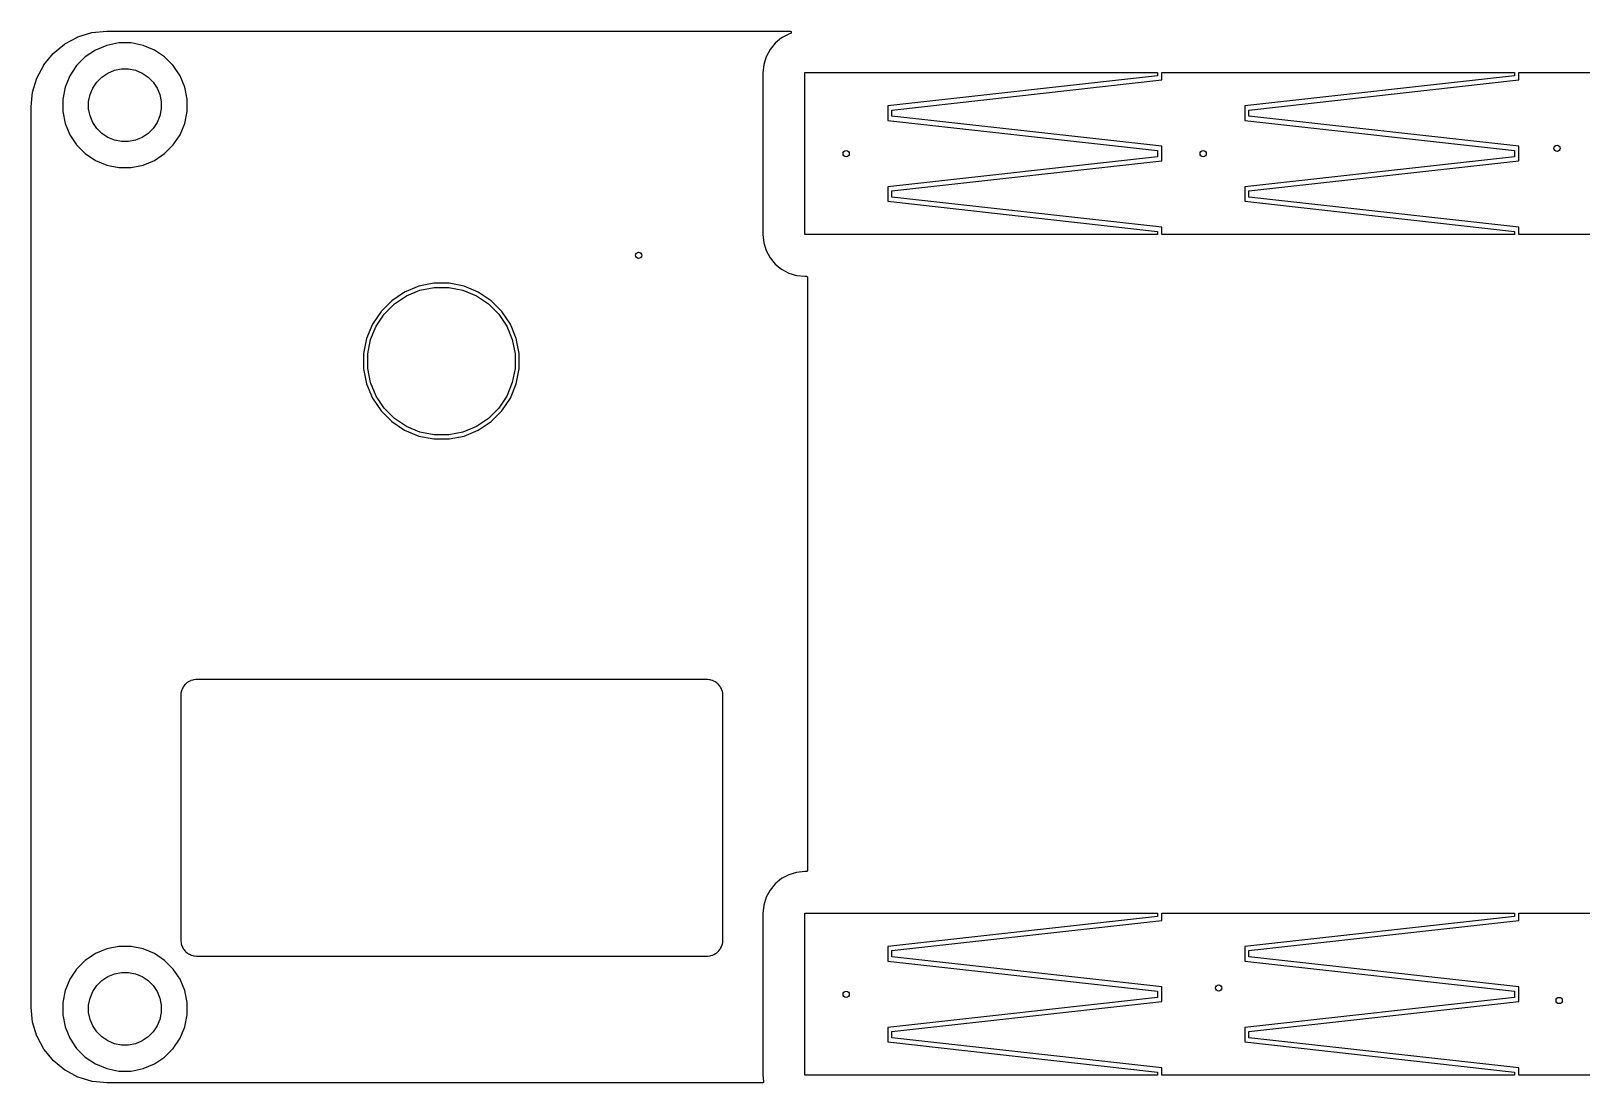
# Model space of a CAD drawing. Extents: x 68 to 232, y -100 to -49.
# Drawn here: x 67.7 to 142.4, y -99.8 to -49.1 of the extents above; entities that cross this region are included whole.
import ezdxf

# ---------------------------------------------------------------- set-up
doc = ezdxf.new("R2010")
doc.units = 0
doc.layers.add('BLACK', color=7, linetype='CONTINUOUS')

msp = doc.modelspace()

# ---------------------------------------------------------------- linework, layer by layer
at = {"layer": 'BLACK', "linetype": 'CONTINUOUS'}
for p, q in [((69.9761, -49.3805), (70.6473, -49.1728)), ((70.6473, -49.1728), (70.6482, -49.1725)), ((70.6473, -49.1728), (70.6473, -49.1728)), ((70.6473, -49.1728), (70.6473, -49.1728)), ((70.6482, -49.1725), (70.6538, -49.1714)), ((70.6538, -49.1714), (70.6595, -49.1703)), ((70.6595, -49.1703), (71.3718, -49.0954)), ((71.3718, -49.0954), (71.3727, -49.0953)), ((71.3727, -49.0953), (71.3755, -49.0953)), ((71.3755, -49.0953), (71.3782, -49.095)), ((71.3782, -49.095), (71.3902, -49.095)), ((71.3902, -49.095), (71.3904, -49.095)), ((71.3904, -49.095), (71.3904, -49.095)), ((71.3904, -49.095), (104.292, -49.095)), ((104.231, -49.2433), (103.883, -49.429)), ((104.31, -49.2193), (104.231, -49.2433)), ((104.292, -49.095), (104.293, -49.095)), ((104.293, -49.095), (104.296, -49.0953)), ((104.296, -49.0953), (104.299, -49.0954)), ((104.299, -49.0954), (104.302, -49.096)), ((104.302, -49.096), (104.305, -49.0964)), ((104.305, -49.0964), (104.308, -49.0973)), ((104.308, -49.0973), (104.311, -49.0979)), ((104.313, -49.2181), (104.31, -49.2193)), ((104.311, -49.0979), (104.314, -49.0992)), ((104.316, -49.2172), (104.313, -49.2181)), ((104.314, -49.0992), (104.317, -49.1001)), ((104.319, -49.2157), (104.316, -49.2172)), ((104.317, -49.1001), (104.319, -49.1016)), ((104.319, -49.1016), (104.322, -49.1028)), ((104.322, -49.2145), (104.319, -49.2157)), ((104.322, -49.1028), (104.325, -49.1046)), ((104.324, -49.2128), (104.322, -49.2145)), ((104.327, -49.2114), (104.324, -49.2128)), ((104.325, -49.1046), (104.328, -49.1061)), ((104.329, -49.2094), (104.327, -49.2114)), ((104.328, -49.1061), (104.33, -49.1081)), ((104.332, -49.2077), (104.329, -49.2094)), ((104.33, -49.1081), (104.332, -49.1098)), ((104.332, -49.1098), (104.335, -49.112)), ((104.334, -49.2055), (104.332, -49.2077)), ((104.336, -49.2036), (104.334, -49.2055)), ((104.335, -49.112), (104.337, -49.1141)), ((104.338, -49.2011), (104.336, -49.2036)), ((104.337, -49.1141), (104.339, -49.1165)), ((104.341, -49.1989), (104.338, -49.2011)), ((104.339, -49.1165), (104.341, -49.1186)), ((104.341, -49.1186), (104.343, -49.1213)), ((104.342, -49.1964), (104.341, -49.1989)), ((104.344, -49.194), (104.342, -49.1964)), ((104.343, -49.1213), (104.345, -49.1237)), ((104.346, -49.1912), (104.344, -49.194)), ((104.345, -49.1237), (104.346, -49.1264)), ((104.346, -49.1264), (104.348, -49.129)), ((104.348, -49.1886), (104.346, -49.1912)), ((104.348, -49.129), (104.349, -49.1319)), ((104.349, -49.1858), (104.348, -49.1886)), ((104.349, -49.1319), (104.351, -49.1347)), ((104.35, -49.1831), (104.349, -49.1858)), ((104.351, -49.1801), (104.35, -49.1831)), ((104.351, -49.1347), (104.351, -49.1377)), ((104.351, -49.1377), (104.353, -49.1405)), ((104.352, -49.1772), (104.351, -49.1801)), ((104.353, -49.1742), (104.352, -49.1772)), ((104.353, -49.1405), (104.353, -49.1436)), ((104.353, -49.1436), (104.354, -49.1466)), ((104.354, -49.1713), (104.353, -49.1742)), ((104.354, -49.1466), (104.354, -49.1496)), ((104.354, -49.1496), (104.355, -49.1527)), ((104.355, -49.1651), (104.354, -49.1681)), ((104.354, -49.1681), (104.354, -49.1713)), ((104.355, -49.1527), (104.355, -49.1558)), ((104.355, -49.1558), (104.355, -49.1589)), ((104.355, -49.1589), (104.355, -49.162)), ((104.355, -49.162), (104.355, -49.1651)), ((68.795, -50.1743), (69.3364, -49.7264)), ((69.3364, -49.7264), (69.3371, -49.7259)), ((69.3364, -49.7264), (69.3364, -49.7264)), ((69.3364, -49.7264), (69.3364, -49.7264)), ((69.3371, -49.7259), (69.3418, -49.7228)), ((69.3418, -49.7228), (69.3466, -49.7195)), ((69.3466, -49.7195), (69.9647, -49.3853)), ((69.9647, -49.3853), (69.9655, -49.3849)), ((69.9655, -49.3849), (69.9708, -49.3828)), ((69.9708, -49.3828), (69.9761, -49.3805)), ((70.829, -50.0114), (70.3376, -50.3397)), ((71.3749, -49.7853), (70.829, -50.0114)), ((71.9545, -49.67), (71.3749, -49.7853)), ((72.5455, -49.67), (71.9545, -49.67)), ((73.1251, -49.7853), (72.5455, -49.67)), ((73.671, -50.0114), (73.1251, -49.7853)), ((74.1624, -50.3397), (73.671, -50.0114)), ((103.329, -49.9835), (103.143, -50.3309)), ((103.579, -49.6789), (103.329, -49.9835)), ((103.883, -49.429), (103.579, -49.6789)), ((68.0055, -51.3583), (68.3353, -50.7379)), ((68.3353, -50.7379), (68.3357, -50.7371)), ((68.3353, -50.7379), (68.3353, -50.7379)), ((68.3353, -50.7379), (68.3353, -50.7379)), ((68.3357, -50.7371), (68.339, -50.7324)), ((68.339, -50.7324), (68.3422, -50.7276)), ((68.3422, -50.7276), (68.7863, -50.1831)), ((68.7863, -50.1831), (68.7868, -50.1824)), ((68.7868, -50.1824), (68.7909, -50.1784)), ((68.7909, -50.1784), (68.795, -50.1743)), ((69.9197, -50.7576), (69.5914, -51.249)), ((70.3376, -50.3397), (69.9197, -50.7576)), ((74.5803, -50.7576), (74.1624, -50.3397)), ((74.9086, -51.249), (74.5803, -50.7576)), ((103.029, -50.7079), (102.99, -51.1031)), ((103.143, -50.3309), (103.029, -50.7079)), ((67.7977, -52.0424), (68.0007, -51.3697)), ((68.0007, -51.3697), (68.001, -51.3689)), ((68.001, -51.3689), (68.0033, -51.3636)), ((68.0033, -51.3636), (68.0055, -51.3583)), ((69.5914, -51.249), (69.3653, -51.7949)), ((70.6992, -51.8411), (70.8907, -51.5544)), ((70.8907, -51.5544), (71.1344, -51.3107)), ((71.1344, -51.3107), (71.4211, -51.1192)), ((71.4211, -51.1192), (71.7395, -50.9873)), ((71.7395, -50.9873), (72.0776, -50.92)), ((72.0776, -50.92), (72.4224, -50.92)), ((72.4224, -50.92), (72.7605, -50.9873)), ((72.7605, -50.9873), (73.0789, -51.1192)), ((73.0789, -51.1192), (73.3656, -51.3107)), ((73.3656, -51.3107), (73.6093, -51.5544)), ((73.6093, -51.5544), (73.8008, -51.8411)), ((75.1347, -51.7949), (74.9086, -51.249)), ((102.99, -51.1031), (102.99, -58.8969)), ((105, -58.9), (105, -51.1)), ((105, -51.1), (122, -51.1)), ((122, -51.25), (109, -52.7)), ((109.2, -52.9), (122.2, -51.45)), ((122, -51.1), (122, -51.25)), ((122.2, -51.45), (122.2, -51.1)), ((122.2, -51.1), (139.2, -51.1)), ((139.2, -51.25), (126.2, -52.7)), ((126.4, -52.9), (139.4, -51.45)), ((139.2, -51.1), (139.2, -51.25)), ((139.4, -51.45), (139.4, -51.1)), ((139.4, -51.1), (156.4, -51.1)), ((67.7651, -52.3621), (67.7952, -52.0545)), ((67.7952, -52.0545), (67.7953, -52.0537)), ((67.7953, -52.0537), (67.7965, -52.0481)), ((67.7965, -52.0481), (67.7977, -52.0424)), ((69.3653, -51.7949), (69.25, -52.3745)), ((70.5, -52.4976), (70.5673, -52.1595)), ((70.5673, -52.1595), (70.6992, -51.8411)), ((73.8008, -51.8411), (73.9327, -52.1595)), ((73.9327, -52.1595), (74, -52.4976)), ((75.25, -52.3745), (75.1347, -51.7949)), ((67.725, -52.7732), (67.7253, -52.7706)), ((67.725, -52.7741), (67.725, -52.7732)), ((67.725, -96.1096), (67.725, -52.7741)), ((67.7253, -52.7679), (67.7651, -52.3621)), ((67.7253, -52.7706), (67.7253, -52.7679)), ((67.7651, -52.3621), (67.7651, -52.3621)), ((69.25, -52.3745), (69.25, -52.9655)), ((69.25, -52.9655), (69.3653, -53.5451)), ((70.5, -52.8424), (70.5, -52.4976)), ((70.5673, -53.1805), (70.5, -52.8424)), ((74, -52.8424), (73.9327, -53.1805)), ((74, -52.4976), (74, -52.8424)), ((75.1347, -53.5451), (75.25, -52.9655)), ((75.25, -52.9655), (75.25, -52.3745)), ((109, -52.7), (109, -53.4)), ((109.2, -53.2), (109.2, -52.9)), ((126.2, -52.7), (126.2, -53.4)), ((126.4, -53.2), (126.4, -52.9)), ((69.3653, -53.5451), (69.5914, -54.091)), ((70.6992, -53.4989), (70.5673, -53.1805)), ((70.8907, -53.7856), (70.6992, -53.4989)), ((71.1344, -54.0293), (70.8907, -53.7856)), ((73.6093, -53.7856), (73.3656, -54.0293)), ((73.8008, -53.4989), (73.6093, -53.7856)), ((73.9327, -53.1805), (73.8008, -53.4989)), ((74.9086, -54.091), (75.1347, -53.5451)), ((109, -53.4), (122, -54.85)), ((122.2, -54.65), (109.2, -53.2)), ((126.2, -53.4), (139.2, -54.85)), ((139.4, -54.65), (126.4, -53.2)), ((69.5914, -54.091), (69.9197, -54.5824)), ((71.4211, -54.2208), (71.1344, -54.0293)), ((71.7395, -54.3527), (71.4211, -54.2208)), ((72.0776, -54.42), (71.7395, -54.3527)), ((72.4224, -54.42), (72.0776, -54.42)), ((72.7605, -54.3527), (72.4224, -54.42)), ((73.0789, -54.2208), (72.7605, -54.3527)), ((73.3656, -54.0293), (73.0789, -54.2208)), ((74.5803, -54.5824), (74.9086, -54.091)), ((69.9197, -54.5824), (70.3376, -55.0003)), ((70.3376, -55.0003), (70.829, -55.3286)), ((73.671, -55.3286), (74.1624, -55.0003)), ((74.1624, -55.0003), (74.5803, -54.5824)), ((122, -55.15), (109, -56.6)), ((122, -54.85), (122, -55.15)), ((122.2, -55.35), (122.2, -54.65)), ((139.2, -55.15), (126.2, -56.6)), ((139.2, -54.85), (139.2, -55.15)), ((139.4, -55.35), (139.4, -54.65)), ((70.829, -55.3286), (71.3749, -55.5547)), ((71.3749, -55.5547), (71.9545, -55.67)), ((71.9545, -55.67), (72.5455, -55.67)), ((72.5455, -55.67), (73.1251, -55.5547)), ((73.1251, -55.5547), (73.671, -55.3286)), ((109.2, -56.8), (122.2, -55.35)), ((126.4, -56.8), (139.4, -55.35)), ((109, -56.6), (109, -57.3)), ((126.2, -56.6), (126.2, -57.3)), ((109, -57.3), (122, -58.75)), ((109.2, -57.1), (109.2, -56.8)), ((122.2, -58.55), (109.2, -57.1)), ((126.2, -57.3), (139.2, -58.75)), ((126.4, -57.1), (126.4, -56.8)), ((139.4, -58.55), (126.4, -57.1)), ((102.99, -58.8969), (103.029, -59.2921)), ((122, -58.9), (105, -58.9)), ((122, -58.75), (122, -58.9)), ((122.2, -58.9), (122.2, -58.55)), ((139.2, -58.9), (122.2, -58.9)), ((139.2, -58.75), (139.2, -58.9)), ((139.4, -58.9), (139.4, -58.55)), ((156.4, -58.9), (139.4, -58.9)), ((103.029, -59.2921), (103.143, -59.6691)), ((103.143, -59.6691), (103.329, -60.0165)), ((103.329, -60.0165), (103.579, -60.3211)), ((103.579, -60.3211), (103.883, -60.571)), ((87.1307, -61.25), (86.4062, -61.3941)), ((87.8693, -61.25), (87.1307, -61.25)), ((88.5938, -61.3941), (87.8693, -61.25)), ((103.883, -60.571), (104.231, -60.7567)), ((104.231, -60.7567), (104.608, -60.8711)), ((104.608, -60.8711), (105.003, -60.91)), ((105.003, -60.91), (105.076, -60.91)), ((105.076, -60.91), (105.077, -60.91)), ((105.077, -60.91), (105.077, -60.91)), ((105.077, -60.91), (105.077, -60.91)), ((105.077, -60.91), (105.077, -60.91)), ((105.077, -60.91), (105.083, -60.9107)), ((105.083, -60.9107), (105.089, -60.9113)), ((105.089, -60.9113), (105.089, -60.9113)), ((105.089, -60.9113), (105.09, -60.9114)), ((105.09, -60.9114), (105.095, -60.9132)), ((105.095, -60.9132), (105.101, -60.9149)), ((105.101, -60.9149), (105.101, -60.9151)), ((105.101, -60.9151), (105.102, -60.9151)), ((105.102, -60.9151), (105.107, -60.918)), ((105.107, -60.918), (105.112, -60.9208)), ((105.112, -60.9208), (105.112, -60.921)), ((105.112, -60.921), (105.112, -60.9211)), ((105.112, -60.9211), (105.117, -60.9249)), ((105.117, -60.9249), (105.122, -60.9287)), ((105.122, -60.9287), (105.122, -60.9289)), ((105.122, -60.9289), (105.122, -60.9291)), ((105.122, -60.9291), (105.126, -60.9338)), ((105.126, -60.9338), (105.129, -60.9383)), ((105.129, -60.9383), (105.129, -60.9385)), ((105.129, -60.9385), (105.13, -60.9387)), ((105.13, -60.9387), (105.132, -60.944)), ((105.132, -60.944), (105.135, -60.9493)), ((105.135, -60.9493), (105.135, -60.9495)), ((105.135, -60.9495), (105.135, -60.9497)), ((105.135, -60.9497), (105.137, -60.9554)), ((105.137, -60.9554), (105.139, -60.9611)), ((105.139, -60.9611), (105.139, -60.9614)), ((105.139, -60.9614), (105.139, -60.9616)), ((105.139, -60.9616), (105.139, -60.9675)), ((105.139, -60.9675), (105.14, -60.9735)), ((105.14, -60.9735), (105.14, -89.5265)), ((85.7237, -61.6768), (85.1095, -62.0872)), ((85.237, -62.2425), (85.8184, -61.854)), ((86.4062, -61.3941), (85.7237, -61.6768)), ((85.8184, -61.854), (86.4645, -61.5864)), ((86.4645, -61.5864), (87.1504, -61.45)), ((87.1504, -61.45), (87.8496, -61.45)), ((87.8496, -61.45), (88.5355, -61.5864)), ((88.5355, -61.5864), (89.1816, -61.854)), ((89.2763, -61.6768), (88.5938, -61.3941)), ((89.1816, -61.854), (89.763, -62.2425)), ((89.8905, -62.0872), (89.2763, -61.6768)), ((84.5872, -62.6095), (84.1768, -63.2237)), ((84.354, -63.3184), (84.7425, -62.737)), ((85.1095, -62.0872), (84.5872, -62.6095)), ((84.7425, -62.737), (85.237, -62.2425)), ((89.763, -62.2425), (90.2575, -62.737)), ((90.4128, -62.6095), (89.8905, -62.0872)), ((90.2575, -62.737), (90.646, -63.3184)), ((90.8232, -63.2237), (90.4128, -62.6095)), ((84.1768, -63.2237), (83.8941, -63.9062)), ((84.0864, -63.9645), (84.354, -63.3184)), ((90.646, -63.3184), (90.9136, -63.9645)), ((91.1059, -63.9062), (90.8232, -63.2237)), ((83.8941, -63.9062), (83.75, -64.6307)), ((83.95, -64.6504), (84.0864, -63.9645)), ((90.9136, -63.9645), (91.05, -64.6504)), ((91.25, -64.6307), (91.1059, -63.9062)), ((83.75, -64.6307), (83.75, -65.3693)), ((83.95, -65.3496), (83.95, -64.6504)), ((91.05, -64.6504), (91.05, -65.3496)), ((91.25, -65.3693), (91.25, -64.6307)), ((83.75, -65.3693), (83.8941, -66.0938)), ((84.0864, -66.0355), (83.95, -65.3496)), ((91.05, -65.3496), (90.9136, -66.0355)), ((91.1059, -66.0938), (91.25, -65.3693)), ((83.8941, -66.0938), (84.1768, -66.7763)), ((84.354, -66.6816), (84.0864, -66.0355)), ((90.9136, -66.0355), (90.646, -66.6816)), ((90.8232, -66.7763), (91.1059, -66.0938)), ((84.1768, -66.7763), (84.5872, -67.3905)), ((84.7425, -67.263), (84.354, -66.6816)), ((90.646, -66.6816), (90.2575, -67.263)), ((90.4128, -67.3905), (90.8232, -66.7763)), ((84.5872, -67.3905), (85.1095, -67.9128)), ((85.237, -67.7575), (84.7425, -67.263)), ((85.1095, -67.9128), (85.7237, -68.3232)), ((85.8184, -68.146), (85.237, -67.7575)), ((89.763, -67.7575), (89.1816, -68.146)), ((89.2763, -68.3232), (89.8905, -67.9128)), ((90.2575, -67.263), (89.763, -67.7575)), ((89.8905, -67.9128), (90.4128, -67.3905)), ((85.7237, -68.3232), (86.4062, -68.6059)), ((86.4645, -68.4136), (85.8184, -68.146)), ((86.4062, -68.6059), (87.1307, -68.75)), ((87.1504, -68.55), (86.4645, -68.4136)), ((87.8496, -68.55), (87.1504, -68.55)), ((88.5355, -68.4136), (87.8496, -68.55)), ((87.8693, -68.75), (88.5938, -68.6059)), ((89.1816, -68.146), (88.5355, -68.4136)), ((88.5938, -68.6059), (89.2763, -68.3232)), ((87.1307, -68.75), (87.8693, -68.75)), ((75.0538, -80.7015), (75.0096, -80.7847)), ((75.0543, -80.7006), (75.0538, -80.7015)), ((75.069, -80.6791), (75.0543, -80.7006)), ((75.0695, -80.6784), (75.069, -80.6791)), ((75.069, -80.6791), (75.069, -80.6791)), ((75.084, -80.6566), (75.0695, -80.6784)), ((75.1435, -80.5836), (75.084, -80.6566)), ((75.1442, -80.5828), (75.1435, -80.5836)), ((75.1628, -80.5646), (75.1442, -80.5828)), ((75.1634, -80.564), (75.1628, -80.5646)), ((75.1819, -80.5454), (75.1634, -80.564)), ((75.2546, -80.4852), (75.1819, -80.5454)), ((75.2552, -80.4847), (75.2546, -80.4852)), ((75.2769, -80.4705), (75.2552, -80.4847)), ((75.2777, -80.47), (75.2769, -80.4705)), ((75.2769, -80.4705), (75.2769, -80.4705)), ((75.2995, -80.4553), (75.2777, -80.47)), ((75.3824, -80.4104), (75.2995, -80.4553)), ((75.3832, -80.41), (75.3824, -80.4104)), ((75.4073, -80.4003), (75.3832, -80.41)), ((75.4082, -80.3999), (75.4073, -80.4003)), ((75.4073, -80.4003), (75.4073, -80.4003)), ((75.4323, -80.3898), (75.4082, -80.3999)), ((75.5223, -80.3619), (75.4323, -80.3898)), ((75.5233, -80.3616), (75.5223, -80.3619)), ((75.5488, -80.3568), (75.5233, -80.3616)), ((75.5497, -80.3566), (75.5488, -80.3568)), ((75.5488, -80.3568), (75.5488, -80.3568)), ((75.5754, -80.3513), (75.5497, -80.3566)), ((75.6691, -80.3415), (75.5754, -80.3513)), ((75.6728, -80.3411), (75.6691, -80.3415)), ((75.6756, -80.3411), (75.6728, -80.3411)), ((75.6765, -80.3411), (75.6756, -80.3411)), ((75.6872, -80.34), (75.6765, -80.3411)), ((100.313, -80.34), (75.6872, -80.34)), ((100.325, -80.3412), (100.313, -80.34)), ((100.422, -80.3507), (100.325, -80.3412)), ((100.325, -80.3412), (100.325, -80.3412)), ((100.325, -80.3412), (100.325, -80.3412)), ((100.423, -80.3508), (100.422, -80.3507)), ((100.449, -80.3563), (100.423, -80.3508)), ((100.45, -80.3564), (100.449, -80.3563)), ((100.475, -80.3615), (100.45, -80.3564)), ((100.566, -80.3888), (100.475, -80.3615)), ((100.566, -80.389), (100.566, -80.3888)), ((100.59, -80.3993), (100.566, -80.389)), ((100.591, -80.3996), (100.59, -80.3993)), ((100.615, -80.4096), (100.591, -80.3996)), ((100.699, -80.4539), (100.615, -80.4096)), ((100.699, -80.4543), (100.699, -80.4539)), ((100.721, -80.469), (100.699, -80.4543)), ((100.722, -80.4695), (100.721, -80.469)), ((100.721, -80.469), (100.721, -80.469)), ((100.743, -80.484), (100.722, -80.4695)), ((100.816, -80.5435), (100.743, -80.484)), ((100.817, -80.5442), (100.816, -80.5435)), ((100.835, -80.5628), (100.817, -80.5442)), ((100.836, -80.5634), (100.835, -80.5628)), ((100.855, -80.5819), (100.836, -80.5634)), ((100.915, -80.6546), (100.855, -80.5819)), ((100.915, -80.6552), (100.915, -80.6546)), ((100.93, -80.6769), (100.915, -80.6552)), ((100.93, -80.6777), (100.93, -80.6769)), ((100.93, -80.6769), (100.93, -80.6769)), ((100.945, -80.6995), (100.93, -80.6777)), ((100.99, -80.7824), (100.945, -80.6995)), ((74.9414, -81.0734), (74.94, -81.0872)), ((74.94, -81.0872), (74.94, -92.9128)), ((74.9507, -80.9777), (74.9414, -81.0734)), ((74.9414, -81.0734), (74.9414, -81.0734)), ((74.9508, -80.9768), (74.9507, -80.9777)), ((74.9563, -80.9513), (74.9508, -80.9768)), ((74.9564, -80.9504), (74.9563, -80.9513)), ((74.9615, -80.9248), (74.9564, -80.9504)), ((74.9888, -80.8345), (74.9615, -80.9248)), ((74.989, -80.8336), (74.9888, -80.8345)), ((74.9993, -80.8097), (74.989, -80.8336)), ((74.9996, -80.8089), (74.9993, -80.8097)), ((75.0096, -80.7847), (74.9996, -80.8089)), ((100.99, -80.7832), (100.99, -80.7824)), ((101, -80.8073), (100.99, -80.7832)), ((101, -80.8082), (101, -80.8073)), ((101.01, -80.8323), (101, -80.8082)), ((101.038, -80.9223), (101.01, -80.8323)), ((101.038, -80.9233), (101.038, -80.9223)), ((101.043, -80.9488), (101.038, -80.9233)), ((101.043, -80.9497), (101.043, -80.9488)), ((101.043, -80.9488), (101.043, -80.9488)), ((101.049, -80.9754), (101.043, -80.9497)), ((101.059, -81.0691), (101.049, -80.9754)), ((101.059, -81.0728), (101.059, -81.0691)), ((101.059, -81.0756), (101.059, -81.0728)), ((101.059, -81.0765), (101.059, -81.0756)), ((101.06, -81.0872), (101.059, -81.0765)), ((101.06, -92.9128), (101.06, -81.0872)), ((104.608, -89.6289), (104.231, -89.7433)), ((105.003, -89.59), (104.608, -89.6289)), ((105.077, -89.59), (105.003, -89.59)), ((105.083, -89.5894), (105.077, -89.59)), ((105.088, -89.5889), (105.083, -89.5894)), ((105.089, -89.5888), (105.088, -89.5889)), ((105.095, -89.5871), (105.089, -89.5888)), ((105.089, -89.5888), (105.089, -89.5888)), ((105.1, -89.5854), (105.095, -89.5871)), ((105.101, -89.5852), (105.1, -89.5853)), ((105.1, -89.5853), (105.1, -89.5854)), ((105.106, -89.5824), (105.101, -89.5852)), ((105.111, -89.5797), (105.106, -89.5824)), ((105.112, -89.5794), (105.111, -89.5795)), ((105.111, -89.5795), (105.111, -89.5797)), ((105.116, -89.5757), (105.112, -89.5794)), ((105.121, -89.5719), (105.116, -89.5757)), ((105.125, -89.567), (105.121, -89.5716)), ((105.121, -89.5716), (105.121, -89.5717)), ((105.121, -89.5717), (105.121, -89.5719)), ((105.129, -89.5624), (105.125, -89.567)), ((105.132, -89.5568), (105.129, -89.562)), ((105.129, -89.562), (105.129, -89.5622)), ((105.129, -89.5622), (105.129, -89.5624)), ((105.135, -89.5515), (105.132, -89.5568)), ((105.137, -89.5454), (105.135, -89.5511)), ((105.135, -89.5511), (105.135, -89.5513)), ((105.135, -89.5513), (105.135, -89.5515)), ((105.139, -89.5397), (105.137, -89.5454)), ((105.14, -89.5274), (105.139, -89.5334)), ((105.139, -89.5334), (105.139, -89.5393)), ((105.139, -89.5393), (105.139, -89.5395)), ((105.139, -89.5395), (105.139, -89.5397)), ((105.14, -89.5265), (105.14, -89.5269)), ((105.14, -89.5269), (105.14, -89.527)), ((105.14, -89.527), (105.14, -89.527)), ((105.14, -89.527), (105.14, -89.5274)), ((103.579, -90.1789), (103.329, -90.4835)), ((103.883, -89.929), (103.579, -90.1789)), ((104.231, -89.7433), (103.883, -89.929)), ((103.143, -90.8309), (103.029, -91.2079)), ((103.329, -90.4835), (103.143, -90.8309)), ((103.029, -91.2079), (102.99, -91.6031)), ((102.99, -91.6031), (102.99, -99.3969)), ((105, -99.4), (105, -91.6)), ((105, -91.6), (122, -91.6)), ((122, -91.75), (109, -93.2)), ((122, -91.6), (122, -91.75)), ((122.2, -91.95), (122.2, -91.6)), ((122.2, -91.6), (139.2, -91.6)), ((139.2, -91.75), (126.2, -93.2)), ((139.2, -91.6), (139.2, -91.75)), ((139.4, -91.95), (139.4, -91.6)), ((139.4, -91.6), (156.4, -91.6)), ((109.2, -93.4), (122.2, -91.95)), ((126.4, -93.4), (139.4, -91.95)), ((71.3749, -93.3153), (70.829, -93.5414)), ((71.9545, -93.2), (71.3749, -93.3153)), ((72.5455, -93.2), (71.9545, -93.2)), ((73.1251, -93.3153), (72.5455, -93.2)), ((73.671, -93.5414), (73.1251, -93.3153)), ((74.94, -92.9128), (74.9411, -92.9235)), ((74.9411, -92.9235), (74.9411, -92.9244)), ((74.9411, -92.9244), (74.9411, -92.9272)), ((74.9411, -92.9272), (74.9415, -92.9309)), ((74.9415, -92.9309), (74.9513, -93.0246)), ((74.9513, -93.0246), (74.9566, -93.0503)), ((74.9566, -93.0503), (74.9568, -93.0512)), ((74.9568, -93.0512), (74.9568, -93.0512)), ((74.9568, -93.0512), (74.9616, -93.0767)), ((74.9616, -93.0767), (74.9619, -93.0776)), ((74.9619, -93.0776), (74.9898, -93.1677)), ((74.9898, -93.1677), (74.9999, -93.1918)), ((74.9999, -93.1918), (75.0003, -93.1926)), ((75.0003, -93.1926), (75.0003, -93.1926)), ((75.0003, -93.1926), (75.01, -93.2168)), ((75.01, -93.2168), (75.0105, -93.2176)), ((75.0105, -93.2176), (75.0553, -93.3005)), ((75.0553, -93.3005), (75.07, -93.3223)), ((75.07, -93.3223), (75.0705, -93.3231)), ((75.0705, -93.3231), (75.0847, -93.3448)), ((75.0847, -93.3448), (75.0851, -93.3453)), ((75.0851, -93.3453), (75.1454, -93.4181)), ((100.856, -93.4165), (100.916, -93.3434)), ((100.916, -93.3434), (100.93, -93.3216)), ((100.93, -93.3216), (100.931, -93.3209)), ((100.931, -93.3209), (100.946, -93.2994)), ((100.946, -93.2985), (100.99, -93.2153)), ((100.946, -93.2994), (100.946, -93.2985)), ((100.99, -93.2153), (101, -93.1911)), ((101, -93.1911), (101.001, -93.1903)), ((101.001, -93.1903), (101.011, -93.1664)), ((101.001, -93.1903), (101.001, -93.1903)), ((101.011, -93.1655), (101.038, -93.0752)), ((101.011, -93.1664), (101.011, -93.1655)), ((101.038, -93.0752), (101.044, -93.0495)), ((101.044, -93.0487), (101.049, -93.0232)), ((101.044, -93.0495), (101.044, -93.0487)), ((101.044, -93.0487), (101.044, -93.0487)), ((101.049, -93.0223), (101.059, -92.9254)), ((101.049, -93.0232), (101.049, -93.0223)), ((101.059, -92.9253), (101.06, -92.9128)), ((101.059, -92.9254), (101.059, -92.9253)), ((109, -93.2), (109, -93.9)), ((109.2, -93.7), (109.2, -93.4)), ((126.2, -93.2), (126.2, -93.9)), ((126.4, -93.7), (126.4, -93.4)), ((70.3376, -93.8697), (69.9197, -94.2876)), ((70.829, -93.5414), (70.3376, -93.8697)), ((74.1624, -93.8697), (73.671, -93.5414)), ((74.5803, -94.2876), (74.1624, -93.8697)), ((75.1454, -93.4181), (75.164, -93.4366)), ((75.164, -93.4366), (75.1646, -93.4372)), ((75.1646, -93.4372), (75.1828, -93.4558)), ((75.1828, -93.4558), (75.1835, -93.4564)), ((75.1835, -93.4564), (75.2566, -93.516)), ((75.2566, -93.516), (75.2784, -93.5305)), ((75.2784, -93.5305), (75.2791, -93.531)), ((75.2791, -93.531), (75.2791, -93.531)), ((75.2791, -93.531), (75.3006, -93.5457)), ((75.3006, -93.5457), (75.3015, -93.5461)), ((75.3015, -93.5461), (75.3847, -93.5904)), ((75.3847, -93.5904), (75.4089, -93.6004)), ((75.4089, -93.6004), (75.4097, -93.6007)), ((75.4097, -93.6007), (75.4097, -93.6007)), ((75.4097, -93.6007), (75.4336, -93.611)), ((75.4336, -93.611), (75.4345, -93.6112)), ((75.4345, -93.6112), (75.5248, -93.6385)), ((75.5248, -93.6385), (75.5504, -93.6436)), ((75.5504, -93.6436), (75.5513, -93.6437)), ((75.5513, -93.6437), (75.5513, -93.6437)), ((75.5513, -93.6437), (75.5768, -93.6492)), ((75.5768, -93.6492), (75.5777, -93.6493)), ((75.5777, -93.6493), (75.6746, -93.6588)), ((75.6746, -93.6588), (75.6747, -93.6588)), ((75.6747, -93.6588), (75.6872, -93.66)), ((75.6872, -93.66), (100.313, -93.66)), ((100.313, -93.66), (100.324, -93.6589)), ((100.324, -93.6589), (100.324, -93.6589)), ((100.324, -93.6589), (100.327, -93.6589)), ((100.327, -93.6589), (100.331, -93.6585)), ((100.331, -93.6585), (100.425, -93.6487)), ((100.425, -93.6487), (100.45, -93.6434)), ((100.45, -93.6434), (100.451, -93.6432)), ((100.451, -93.6432), (100.477, -93.6384)), ((100.451, -93.6432), (100.451, -93.6432)), ((100.477, -93.6384), (100.478, -93.6381)), ((100.478, -93.6381), (100.568, -93.6102)), ((100.568, -93.6102), (100.592, -93.6001)), ((100.592, -93.6001), (100.593, -93.5997)), ((100.593, -93.5997), (100.617, -93.59)), ((100.593, -93.5997), (100.593, -93.5997)), ((100.617, -93.59), (100.618, -93.5895)), ((100.618, -93.5895), (100.701, -93.5447)), ((100.701, -93.5447), (100.722, -93.53)), ((100.722, -93.53), (100.723, -93.5295)), ((100.723, -93.5295), (100.745, -93.5153)), ((100.723, -93.5295), (100.723, -93.5295)), ((100.745, -93.5148), (100.818, -93.4546)), ((100.745, -93.5153), (100.745, -93.5148)), ((100.818, -93.4546), (100.837, -93.436)), ((100.837, -93.4354), (100.856, -93.4172)), ((100.837, -93.436), (100.837, -93.4354)), ((100.856, -93.4172), (100.856, -93.4165)), ((109, -93.9), (122, -95.35)), ((122.2, -95.15), (109.2, -93.7)), ((126.2, -93.9), (139.2, -95.35)), ((139.4, -95.15), (126.4, -93.7)), ((69.5914, -94.779), (69.3653, -95.3249)), ((69.9197, -94.2876), (69.5914, -94.779)), ((70.8907, -95.0844), (71.1344, -94.8407)), ((71.1344, -94.8407), (71.4211, -94.6492)), ((71.4211, -94.6492), (71.7395, -94.5173)), ((71.7395, -94.5173), (72.0776, -94.45)), ((72.0776, -94.45), (72.4224, -94.45)), ((72.4224, -94.45), (72.7605, -94.5173)), ((72.7605, -94.5173), (73.0789, -94.6492)), ((73.0789, -94.6492), (73.3656, -94.8407)), ((73.3656, -94.8407), (73.6093, -95.0844)), ((74.9086, -94.779), (74.5803, -94.2876)), ((75.1347, -95.3249), (74.9086, -94.779)), ((69.3653, -95.3249), (69.25, -95.9045)), ((70.5673, -95.6895), (70.6992, -95.3711)), ((70.6992, -95.3711), (70.8907, -95.0844)), ((73.6093, -95.0844), (73.8008, -95.3711)), ((73.8008, -95.3711), (73.9327, -95.6895)), ((75.25, -95.9045), (75.1347, -95.3249)), ((122, -95.35), (122, -95.65)), ((122.2, -95.85), (122.2, -95.15)), ((139.2, -95.35), (139.2, -95.65)), ((139.4, -95.85), (139.4, -95.15)), ((67.725, -96.1098), (67.725, -96.1096)), ((67.725, -96.1096), (67.725, -96.1096)), ((67.725, -96.1218), (67.725, -96.1098)), ((67.7253, -96.1245), (67.725, -96.1218)), ((67.7253, -96.1273), (67.7253, -96.1245)), ((67.7254, -96.1282), (67.7253, -96.1273)), ((67.8003, -96.8405), (67.7254, -96.1282)), ((69.25, -95.9045), (69.25, -96.4955)), ((70.5, -96.0276), (70.5673, -95.6895)), ((70.5, -96.3724), (70.5, -96.0276)), ((70.5673, -96.7105), (70.5, -96.3724)), ((73.9327, -95.6895), (74, -96.0276)), ((74, -96.3724), (73.9327, -96.7105)), ((74, -96.0276), (74, -96.3724)), ((75.25, -96.4955), (75.25, -95.9045)), ((122, -95.65), (109, -97.1)), ((109.2, -97.3), (122.2, -95.85)), ((139.2, -95.65), (126.2, -97.1)), ((126.4, -97.3), (139.4, -95.85)), ((67.8014, -96.8462), (67.8003, -96.8405)), ((67.8025, -96.8518), (67.8014, -96.8462)), ((67.8028, -96.8527), (67.8025, -96.8518)), ((68.0105, -97.5239), (67.8028, -96.8527)), ((67.8028, -96.8527), (67.8028, -96.8527)), ((67.8028, -96.8527), (67.8028, -96.8527)), ((69.25, -96.4955), (69.3653, -97.0751)), ((69.3653, -97.0751), (69.5914, -97.621)), ((70.6992, -97.0289), (70.5673, -96.7105)), ((70.8907, -97.3156), (70.6992, -97.0289)), ((73.8008, -97.0289), (73.6093, -97.3156)), ((73.9327, -96.7105), (73.8008, -97.0289)), ((74.9086, -97.621), (75.1347, -97.0751)), ((75.1347, -97.0751), (75.25, -96.4955)), ((109, -97.1), (109, -97.8)), ((126.2, -97.1), (126.2, -97.8)), ((68.0128, -97.5292), (68.0105, -97.5239)), ((68.0149, -97.5345), (68.0128, -97.5292)), ((68.0153, -97.5353), (68.0149, -97.5345)), ((68.3495, -98.1534), (68.0153, -97.5353)), ((69.5914, -97.621), (69.9197, -98.1124)), ((71.1344, -97.5593), (70.8907, -97.3156)), ((71.4211, -97.7508), (71.1344, -97.5593)), ((71.7395, -97.8827), (71.4211, -97.7508)), ((72.0776, -97.95), (71.7395, -97.8827)), ((72.7605, -97.8827), (72.4224, -97.95)), ((73.0789, -97.7508), (72.7605, -97.8827)), ((73.3656, -97.5593), (73.0789, -97.7508)), ((73.6093, -97.3156), (73.3656, -97.5593)), ((74.5803, -98.1124), (74.9086, -97.621)), ((109, -97.8), (122, -99.25)), ((109.2, -97.6), (109.2, -97.3)), ((122.2, -99.05), (109.2, -97.6)), ((126.2, -97.8), (139.2, -99.25)), ((126.4, -97.6), (126.4, -97.3)), ((139.4, -99.05), (126.4, -97.6)), ((68.3528, -98.1582), (68.3495, -98.1534)), ((68.3559, -98.1629), (68.3528, -98.1582)), ((68.3564, -98.1636), (68.3559, -98.1629)), ((68.8043, -98.705), (68.3564, -98.1636)), ((68.3564, -98.1636), (68.3564, -98.1636)), ((68.3564, -98.1636), (68.3564, -98.1636)), ((69.9197, -98.1124), (70.3376, -98.5303)), ((70.3376, -98.5303), (70.829, -98.8586)), ((72.4224, -97.95), (72.0776, -97.95)), ((73.671, -98.8586), (74.1624, -98.5303)), ((74.1624, -98.5303), (74.5803, -98.1124)), ((68.8084, -98.7091), (68.8043, -98.705)), ((68.8124, -98.7132), (68.8084, -98.7091)), ((68.8131, -98.7137), (68.8124, -98.7132)), ((69.3576, -99.1578), (68.8131, -98.7137)), ((69.3624, -99.161), (69.3576, -99.1578)), ((69.3671, -99.1643), (69.3624, -99.161)), ((69.3679, -99.1647), (69.3671, -99.1643)), ((69.9883, -99.4945), (69.3679, -99.1647)), ((69.3679, -99.1647), (69.3679, -99.1647)), ((69.3679, -99.1647), (69.3679, -99.1647)), ((70.829, -98.8586), (71.3749, -99.0847)), ((71.3749, -99.0847), (71.9545, -99.2)), ((71.9545, -99.2), (72.5455, -99.2)), ((72.5455, -99.2), (73.1251, -99.0847)), ((73.1251, -99.0847), (73.671, -98.8586)), ((122, -99.25), (122, -99.4)), ((122.2, -99.4), (122.2, -99.05)), ((139.2, -99.25), (139.2, -99.4)), ((139.4, -99.4), (139.4, -99.05)), ((69.9936, -99.4967), (69.9883, -99.4945)), ((69.9989, -99.499), (69.9936, -99.4967)), ((69.9997, -99.4993), (69.9989, -99.499)), ((70.6724, -99.7023), (69.9997, -99.4993)), ((70.6781, -99.7035), (70.6724, -99.7023)), ((70.6837, -99.7047), (70.6781, -99.7035)), ((70.6845, -99.7048), (70.6837, -99.7047)), ((71.3979, -99.7747), (70.6845, -99.7048)), ((70.6845, -99.7048), (70.6845, -99.7048)), ((71.4006, -99.7747), (71.3979, -99.7747)), ((71.4032, -99.775), (71.4006, -99.7747)), ((71.4041, -99.775), (71.4032, -99.775)), ((102.957, -99.775), (71.4041, -99.775)), ((102.96, -99.7747), (102.957, -99.775)), ((102.963, -99.7747), (102.96, -99.7747)), ((102.966, -99.7741), (102.963, -99.7747)), ((102.97, -99.7738), (102.966, -99.7741)), ((102.972, -99.7729), (102.97, -99.7738)), ((102.975, -99.7724), (102.972, -99.7729)), ((102.978, -99.7712), (102.975, -99.7724)), ((102.981, -99.7702), (102.978, -99.7712)), ((102.984, -99.7688), (102.981, -99.7702)), ((102.987, -99.7678), (102.984, -99.7688)), ((102.989, -99.7659), (102.987, -99.7678)), ((102.992, -99.7644), (102.989, -99.7659)), ((102.99, -99.3969), (103.02, -99.7053)), ((102.995, -99.7626), (102.992, -99.7644)), ((102.997, -99.761), (102.995, -99.7626)), ((102.999, -99.7586), (102.997, -99.761)), ((103.002, -99.7566), (102.999, -99.7586)), ((103.004, -99.7543), (103.002, -99.7566)), ((103.006, -99.7523), (103.004, -99.7543)), ((103.008, -99.7496), (103.006, -99.7523)), ((103.01, -99.747), (103.008, -99.7496)), ((103.011, -99.7445), (103.01, -99.747)), ((103.013, -99.7421), (103.011, -99.7445)), ((103.014, -99.739), (103.013, -99.7421)), ((103.016, -99.7361), (103.014, -99.739)), ((103.017, -99.7333), (103.016, -99.7361)), ((103.018, -99.7307), (103.017, -99.7333)), ((103.019, -99.7243), (103.018, -99.7274)), ((103.018, -99.7274), (103.018, -99.7307)), ((103.02, -99.7214), (103.019, -99.7243)), ((103.02, -99.7053), (103.02, -99.7062)), ((103.02, -99.7062), (103.02, -99.7091)), ((103.02, -99.7091), (103.021, -99.7119)), ((103.021, -99.7119), (103.02, -99.7152)), ((103.02, -99.7152), (103.02, -99.7185)), ((103.02, -99.7185), (103.02, -99.7214)), ((122, -99.4), (105, -99.4)), ((139.2, -99.4), (122.2, -99.4)), ((156.4, -99.4), (139.4, -99.4))]:
    msp.add_line(p, q, dxfattribs=at)
at = {"layer": 'BLACK'}
for centre in [(107, -55), (124.2, -55), (141.25, -54.75), (97, -59.9), (107, -95.5), (124.95, -95.2), (141.35, -95.8)]:
    msp.add_circle(centre, 0.15, dxfattribs=at)

doc.saveas('drawing.dxf')
